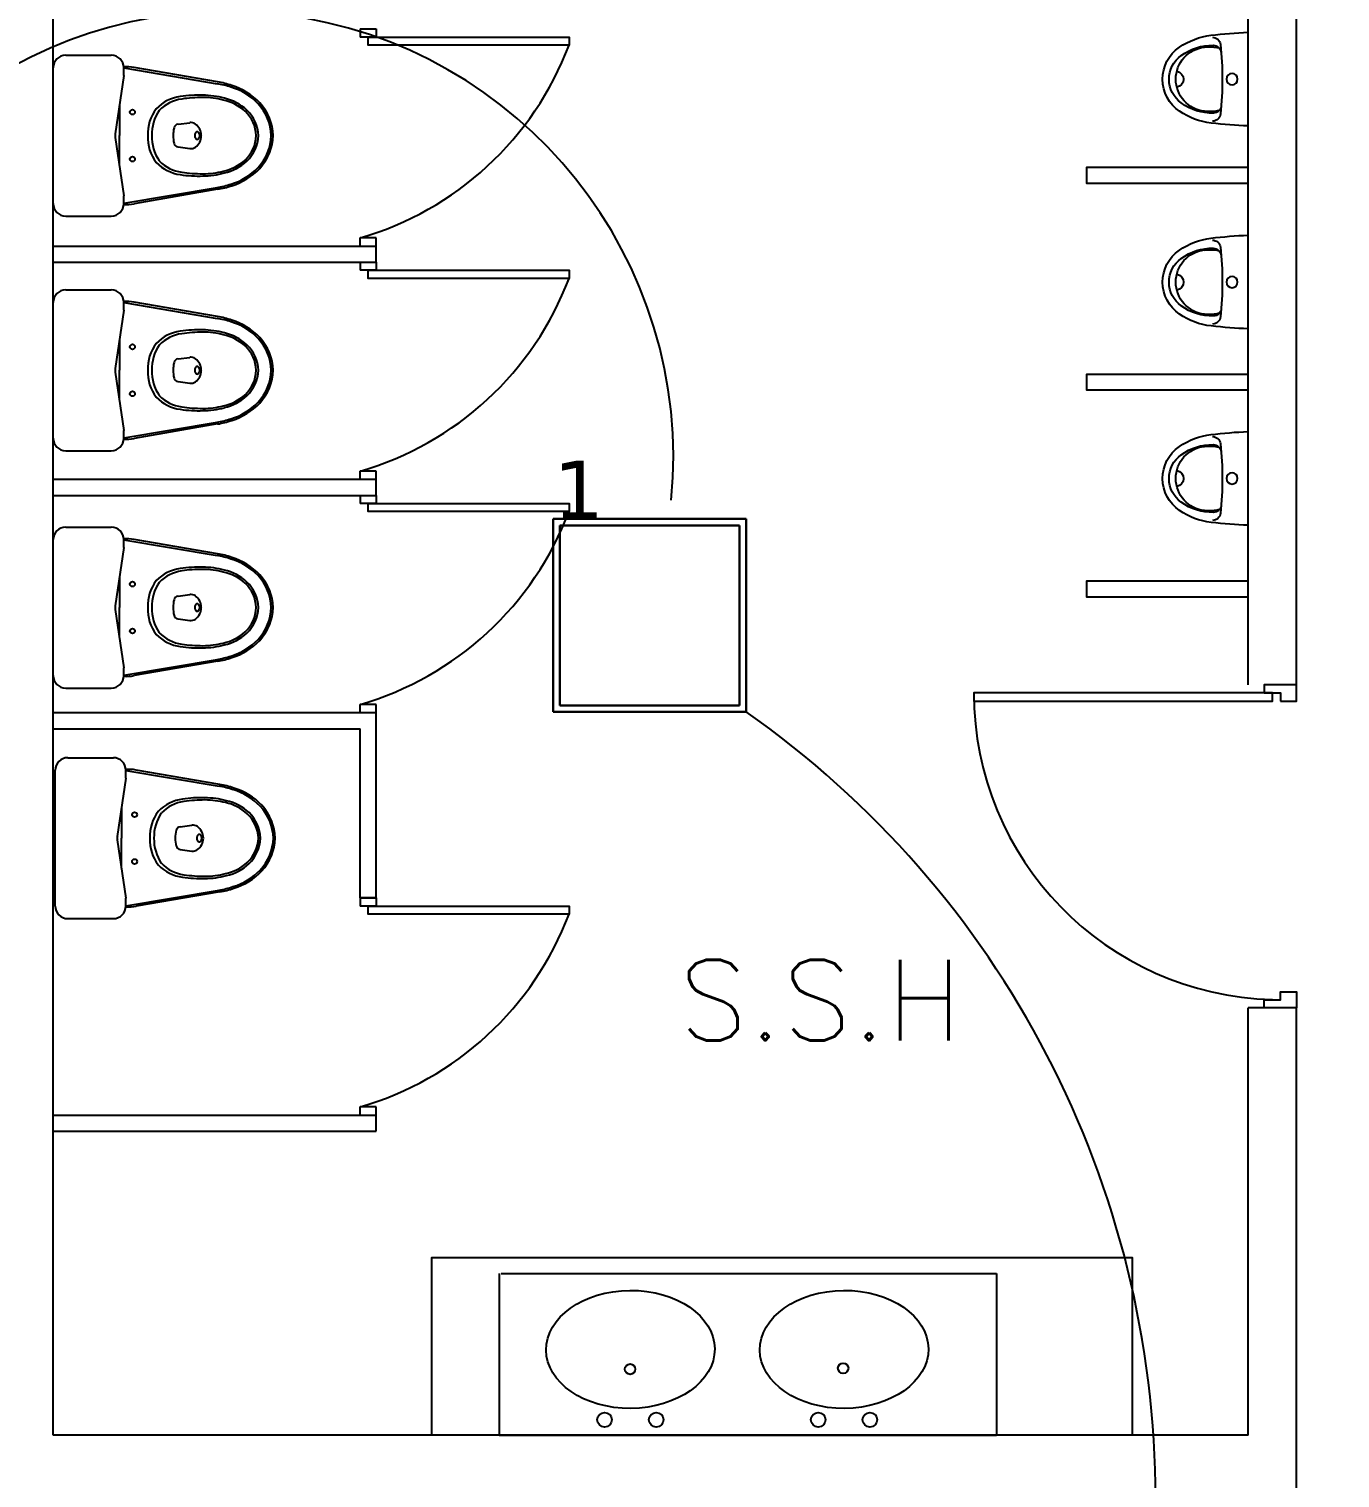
# Model space of a CAD drawing. Header units: metres. Extents: x -39 to 21688, y -24 to 9022.
# Drawn here: x 19.925 to 23.985, y 40.94 to 45.425 of the extents above; entities that cross this region are included whole.
import ezdxf

# ---------------------------------------------------------------- set-up
doc = ezdxf.new("R2010")
doc.units = ezdxf.units.M
doc.header["$MEASUREMENT"] = 0
doc.layers.add('a_sh_aparatos', color=4, linetype='Continuous', lineweight=18)
for name, color, linetype in [('AN-TEXTO', 3, 'Continuous'), ('AR-MOBILIRIO', 1, 'Continuous'), ('AR-MUROS', 6, 'Continuous'), ('AR-PUERTAS', 2, 'Continuous'), ('AR-VENTANAS', 2, 'Continuous'), ('S.H.', 2, 'Continuous')]:
    doc.layers.add(name, color=color, linetype=linetype)
doc.layers.add('DLX_TERR_LUM', color=7, linetype='Continuous', true_color=0xffd400)
doc.layers.add('DLX_TERR_LUMKEY_IDX', color=7, linetype='Continuous', true_color=0x969696)
doc.styles.add('REGULAR-2.5', font='romans.shx', dxfattribs={"height": 2.5})
doc.styles.add('TableTextStyle', font='')
doc.styles.get('TableTextStyle').set_extended_font_data('VERDANA.TTF')

# ---------------------------------------------------------------- blocks, each defined once
blk = doc.blocks.new('AR-PUERTA DE BAÑOS')
at = {"layer": 'AR-PUERTAS', "linetype": 'Continuous'}
for p, q in [((1106.1205, 652.9769), (1106.1705, 652.9769)), ((1106.1205, 652.9769), (1106.1205, 652.9519)), ((1106.1705, 652.9519), (1106.1205, 652.9519)), ((1106.1705, 652.9769), (1106.1705, 652.9519)), ((1106.1705, 652.33), (1106.1205, 652.33)), ((1106.1205, 652.305), (1106.1205, 652.33)), ((1106.1705, 652.305), (1106.1705, 652.33)), ((1106.1205, 652.305), (1106.1705, 652.305))]:
    blk.add_line(p, q, dxfattribs=at)
blk.add_lwpolyline([(1106.1455, 652.9519), (1106.7676, 652.9519), (1106.7676, 652.9269), (1106.1455, 652.9269)], close=True, dxfattribs=at)
blk.add_arc((1105.848, 653.2746), 0.9831, 286.0894, 339.29, dxfattribs=at)
blk = doc.blocks.new('LAVATORIO2 POZAS')
at = {"layer": 'AR-MOBILIRIO'}
for p, q in [((346.5117, 176.2334), (346.5117, 176.9673)), ((346.5117, 176.9673), (347.0117, 176.9673)), ((347.0117, 175.4276), (347.0117, 176.9673)), ((346.5117, 175.4334), (346.5117, 176.2334)), ((346.5117, 175.4276), (347.0117, 175.4276))]:
    blk.add_line(p, q, dxfattribs=at)
for centre, radius in [((346.9642, 176.5751), 0.0226), ((346.8047, 176.4922), 0.0161), ((346.9642, 176.4151), 0.0226), ((346.9642, 175.9134), 0.0226), ((346.8077, 175.8324), 0.0161), ((346.9642, 175.7534), 0.0226)]:
    blk.add_circle(centre, radius, dxfattribs=at)
for centre in [(346.7465, 176.4952), (346.7465, 175.8335)]:
    blk.add_ellipse(centre, major_axis=(-0.002, 0.261), ratio=0.699963, dxfattribs=at)
blk = doc.blocks.new('1p-toppiece')
at = {"layer": 'AR-MOBILIRIO'}
for p, q in [((-0.0465, 0.2599), (-0.1921, 0.2599)), ((-0.5324, 0.1743), (-0.2653, 0.2204)), ((-0.2321, 0.219), (-0.5307, 0.1685)), ((-0.2321, 0.2199), (-0.2321, 0.1949)), ((-0.2048, 0.0084), (-0.2321, 0.1949)), ((-0.0065, 0.2199), (-0.0065, -0.2145)), ((-0.218, 0.0984), (-0.218, 0.0026)), ((-0.485, 0.0026), (-0.485, 0.0026)), ((-0.485, 0.0026), (-0.485, 0.0026)), ((-0.485, 0.0026), (-0.485, 0.0026)), ((-0.485, 0.0026), (-0.485, 0.0026)), ((-0.485, 0.0026), (-0.485, 0.0026)), ((-0.485, 0.0026), (-0.485, 0.0026)), ((-0.485, 0.0026), (-0.485, 0.0026)), ((-0.485, 0.0026), (-0.485, 0.0026)), ((-0.4056, 0.0389), (-0.4432, 0.044)), ((-0.218, -0.0931), (-0.218, 0.0026)), ((-0.4056, -0.0337), (-0.4432, -0.0388)), ((-0.2321, -0.1895), (-0.2048, -0.0032)), ((-0.5324, -0.1691), (-0.2653, -0.2152)), ((-0.2321, -0.2138), (-0.5307, -0.1633)), ((-0.2321, -0.1895), (-0.2321, -0.2145)), ((-0.0465, -0.2545), (-0.1921, -0.2545))]:
    blk.add_line(p, q, dxfattribs=at)
blk.add_lwpolyline([(-0.467, -0.0094, 0.139005), (-0.4641, -0.0086, 0.107089), (-0.4613, -0.0059, 0.080212), (-0.4596, -0.0022, 0.06796), (-0.4589, 0.0026, 0.06796), (-0.4596, 0.0074, 0.080212), (-0.4613, 0.0111, 0.107089), (-0.4641, 0.0138, 0.139005), (-0.467, 0.0146, 0.139005), (-0.4699, 0.0138, 0.107089), (-0.4727, 0.0111, 0.080212), (-0.4744, 0.0074, 0.06796), (-0.4751, 0.0026, 0.06796), (-0.4744, -0.0022, 0.080212), (-0.4727, -0.0059, 0.107089), (-0.4699, -0.0086, 0.139005)], format="xyb", close=True, dxfattribs=at)
for centre in [(-0.26, 0.0776), (-0.26, -0.0724)]:
    blk.add_circle(centre, 0.008, dxfattribs=at)
for centre, radius, start, end in [((-0.1921, 0.2199), 0.04, 90, 180), ((-0.0465, 0.2199), 0.04, 0, 90), ((-0.2398, 0.0726), 0.15, 87.0389, 99.7929), ((-0.5176, -0.0341), 0.2058, 106.927, 136.493), ((-0.5178, -0.0338), 0.1997, 106.5054, 136.1127), ((-0.4821, -0.1173), 0.2959, 99.7929, 108.8085), ((-0.4821, -0.1197), 0.2923, 99.5848, 108.4322), ((-0.5453, -0.0037), 0.1648, 137.5273, 177.8064), ((-0.5449, -0.0037), 0.1593, 137.1746, 177.7477), ((-0.5194, -0.0311), 0.157, 102.7254, 132.8308), ((-0.5197, -0.0304), 0.1497, 101.8667, 132.1155), ((-0.4817, -0.1477), 0.2793, 90.6669, 104.9929), ((-0.4817, -0.1562), 0.2808, 90.6819, 104.1933), ((-0.4744, -0.2966), 0.4284, 81.7587, 91.4179), ((-0.4878, -0.3624), 0.487, 81.705, 89.6761), ((-0.434, -0.0023), 0.1229, 44.007, 82.2929), ((-0.4307, -0.0038), 0.1323, 44.3018, 82.295), ((-0.5415, -0.0033), 0.1217, 134.1142, 177.24), ((-0.5408, -0.0032), 0.1154, 133.4423, 177.1285), ((-0.46, 0.0059), 0.1381, 358.6352, 34.0042), ((-0.4407, 0.0084), 0.1319, 357.4666, 37.446), ((-0.5453, 0.0089), 0.1648, 182.1936, 222.4727), ((-0.5449, 0.0088), 0.1593, 182.2523, 222.8254), ((-0.5415, 0.0084), 0.1217, 182.76, 225.8858), ((-0.5408, 0.0084), 0.1154, 182.8715, 226.5577), ((-0.4344, 0.0026), 0.0456, 126.1832, 180), ((-0.4344, 0.0026), 0.0456, 180, 233.8168), ((-0.4465, 0.0192), 0.025, 82.2348, 126.1832), ((-0.4076, 0.024), 0.015, 13.7696, 82.2348), ((-0.4951, 0.0026), 0.1051, 0, 13.7696), ((-0.4951, 0.0026), 0.1051, 346.2304, 0), ((-0.46, -0.0007), 0.1381, 325.9958, 1.3648), ((-0.4407, -0.0032), 0.1319, 322.554, 2.5334), ((-0.2444, 0.0026), 0.04, 351.6776, 8.3142), ((-0.4465, -0.0141), 0.025, 233.8168, 277.7652), ((-0.4076, -0.0189), 0.015, 277.7652, 346.2304), ((-0.5194, 0.0362), 0.157, 227.1692, 257.2746), ((-0.5197, 0.0356), 0.1497, 227.8845, 258.1333), ((-0.434, 0.0075), 0.1229, 277.7071, 315.993), ((-0.4307, 0.009), 0.1323, 277.705, 315.6982), ((-0.5176, 0.0393), 0.2058, 223.507, 253.073), ((-0.5178, 0.039), 0.1997, 223.8873, 253.4946), ((-0.4817, 0.1528), 0.2793, 255.0071, 269.3331), ((-0.4817, 0.1613), 0.2808, 255.8067, 269.3181), ((-0.4878, 0.3675), 0.487, 270.3239, 278.295), ((-0.4744, 0.3018), 0.4284, 268.5821, 278.2413), ((-0.4821, 0.1224), 0.2959, 251.1915, 260.2071), ((-0.4821, 0.1249), 0.2923, 251.5678, 260.4152), ((-0.2398, -0.0674), 0.15, 260.2071, 272.966), ((-0.1921, -0.2145), 0.04, 180, 270), ((-0.0465, -0.2145), 0.04, 270, 360)]:
    blk.add_arc(centre, radius, start, end, dxfattribs=at)
blk = doc.blocks.new('UR-UR')
at = {"layer": 'AR-MOBILIRIO'}
blk.add_line((-0.145, 0), (0.145, 0), dxfattribs=at)
blk.add_circle((0, -0.05), 0.0175, dxfattribs=at)
for centre, radius, start, end in [((1.254, 0.0533), 1.4, 182.1803, 186.902), ((-1.254, 0.0533), 1.4, 353.098, 357.8197), ((-0.1049, -0.1107), 0.025, 96.1787, 179.6284), ((0, -1.08), 1, 90, 96.1787), ((-0.0799, -0.1083), 0.025, 94.7005, 178.5474), ((0, -1.08), 1, 83.8213, 90), ((0.0799, -0.1083), 0.025, 1.4526, 85.2995), ((0.1049, -0.1107), 0.025, 0.3716, 83.8213), ((0.0825, -0.0885), 0.22, 186.902, 214.3731), ((0.0551, -0.1117), 0.16, 178.5474, 216.6603), ((0.0398, -0.1196), 0.14, 170.4634, 186.3292), ((-0.049, -0.1047), 0.05, 162.6845, 170.4634), ((-0.0551, -0.1117), 0.16, 323.3397, 1.4526), ((0.049, -0.1047), 0.05, 9.5366, 17.3155), ((-0.0398, -0.1196), 0.14, 353.6708, 9.5366), ((-0.0825, -0.0885), 0.22, 325.6269, 353.098), ((0, -0.124), 0.1, 186.3292, 270), ((0, -0.124), 0.1, 270, 353.6708), ((0, -0.145), 0.12, 214.3731, 270), ((0, -0.155), 0.09, 215.476, 270), ((0, -0.225), 0.025, 90, 170.5862), ((0, -0.225), 0.025, 9.4138, 90), ((0, -0.155), 0.09, 270, 324.524), ((0, -0.145), 0.12, 270, 325.6269)]:
    blk.add_arc(centre, radius, start, end, dxfattribs=at)
blk = doc.blocks.new('AR-PUERTA 1')
at = {"layer": 'AR-PUERTAS', "linetype": 'Continuous'}
for points in [[(0.9542, 0.0333), (0.9542, 0.9576), (0.9292, 0.9576), (0.9292, 0.0333)], [(0.0042, 0.0583), (0.0042, 0.0083), (0.0291, 0.0083), (0.0291, -0.0416), (-0.0208, -0.0416), (-0.0208, 0.0583)], [(0.9292, 0.0083), (0.9292, -0.0416), (0.9792, -0.0416), (0.9792, 0.0583), (0.9542, 0.0583), (0.9542, 0.0083)]]:
    blk.add_lwpolyline(points, close=True, dxfattribs=at)
blk.add_arc((0.9542, 0.0083), 0.9493, 89.9989, 178.4932, dxfattribs=at)

msp = doc.modelspace()

# ---------------------------------------------------------------- linework, layer by layer
at = {"layer": 'AR-MUROS'}
for p, q in [((20.00012, 44.7532), (21.00012, 44.7532)), ((21.00012, 44.7032), (21.00012, 44.7532)), ((20.00012, 44.7032), (21.00012, 44.7032)), ((20.00012, 44.0313), (21.00012, 44.0313)), ((21.00012, 43.9813), (21.00012, 44.0313)), ((20.00012, 43.9813), (21.00012, 43.9813)), ((20.00012, 43.30941), (21.00012, 43.30941)), ((21.00012, 43.25941), (21.00012, 43.30941)), ((20.00012, 43.25941), (20.95012, 43.25941)), ((20.95012, 42.7353), (20.95012, 43.25941)), ((21.00012, 42.7353), (21.00012, 43.25941)), ((20.00012, 42.0634), (21.00012, 42.0634)), ((21.00012, 42.0134), (21.00012, 42.0634)), ((20.00012, 42.0134), (21.00012, 42.0134))]:
    msp.add_line(p, q, dxfattribs=at)
for points in [[(23.85, 43.395), (23.85, 46.29698)], [(20, 41.07293), (20, 46.14698)], [(23.7, 43.395), (23.7, 46.14698)], [(23.70014, 44.94694), (23.20014, 44.94694), (23.20014, 44.99694), (23.70014, 44.99694)], [(23.70014, 44.30694), (23.20014, 44.30694), (23.20014, 44.35694), (23.70014, 44.35694)], [(23.70014, 43.66694), (23.20014, 43.66694), (23.20014, 43.71694), (23.70014, 43.71694)], [(21.00012, 42.7353), (20.95012, 42.7353)], [(23.7, 41.07293), (23.7, 42.395)], [(23.85, 42.395), (23.7, 42.395)], [(23.85, 37.02058), (23.85, 42.395)], [(21.17268, 41.07293), (21.17268, 41.62293), (23.34119, 41.62293), (23.34119, 41.07293)], [(23.7, 41.07293), (20, 41.07293)]]:
    msp.add_lwpolyline(points, dxfattribs=at)
at = {"layer": 'AR-PUERTAS'}
msp.add_circle((22.62406, 27.62249), 40.08066, dxfattribs=at)
at = {"layer": 'AR-VENTANAS'}
for centre, radius, start, end in [((20.53944, 44.09877), 1.38073, 354.52325, 171.10442), ((20.43869, 40.87556), 2.97439, 305.01389, 54.98611)]:
    msp.add_arc(centre, radius, start, end, dxfattribs=at)
at = {"layer": 'DLX_TERR_LUM'}
for points in [[(22.14532, 43.90862, 0), (21.54832, 43.90862, 0)], [(21.54832, 43.90862, 0), (21.54832, 43.90862, 0)], [(21.54832, 43.90862, 0), (22.14532, 43.90862, 0)], [(21.54832, 43.90862, 0), (21.54832, 43.31162, 0)], [(21.54832, 43.31162, 0), (21.54832, 43.90862, 0)], [(21.54832, 43.90862, 0), (21.54832, 43.90862, 0)], [(21.54832, 43.31162, 0), (21.54832, 43.90862, 0)], [(21.54832, 43.90862, 0), (22.14532, 43.90862, 0)], [(21.54832, 43.90862, 0), (21.54832, 43.31162, 0)], [(22.14532, 43.90862, 0), (21.54832, 43.90862, 0)], [(22.12532, 43.88862, 0), (21.56832, 43.88862, 0)], [(21.56832, 43.88862, 0), (21.56832, 43.33162, 0)], [(21.56832, 43.88862, 0), (22.12532, 43.88862, 0)], [(21.56832, 43.33162, 0), (21.56832, 43.88862, 0)], [(22.12532, 43.33162, 0), (22.12532, 43.88862, 0)], [(22.12532, 43.88862, 0), (22.12532, 43.33162, 0)], [(22.14532, 43.90862, 0), (22.14532, 43.90862, 0)], [(22.14532, 43.31162, 0), (22.14532, 43.90862, 0)], [(22.14532, 43.90862, 0), (22.14532, 43.90862, 0)], [(22.14532, 43.90862, 0), (22.14532, 43.31162, 0)], [(22.14532, 43.90862, 0), (22.14532, 43.31162, 0)], [(22.14532, 43.31162, 0), (22.14532, 43.90862, 0)], [(21.56832, 43.33162, 0), (22.12532, 43.33162, 0)], [(22.12532, 43.33162, 0), (21.56832, 43.33162, 0)], [(21.54832, 43.31162, 0), (21.54832, 43.31162, 0)], [(21.54832, 43.31162, 0), (22.14532, 43.31162, 0)], [(22.14532, 43.31162, 0), (21.54832, 43.31162, 0)], [(21.54832, 43.31162, 0), (21.54832, 43.31162, 0)], [(22.14532, 43.31162, 0), (21.54832, 43.31162, 0)], [(21.54832, 43.31162, 0), (22.14532, 43.31162, 0)], [(22.14532, 43.31162, 0), (22.14532, 43.31162, 0)], [(22.14532, 43.31162, 0), (22.14532, 43.31162, 0)]]:
    msp.add_polyline3d(points, dxfattribs=at)

# ---------------------------------------------------------------- block references
at = {"rotation": 270}
msp.add_blockref('LAVATORIO2 POZAS', (-154.04618, 388.08459), dxfattribs=at)
at = {"layer": 'a_sh_aparatos', "color": 1, "xscale": -1, "rotation": 270.1564548881514}
for p in [(23.70014, 45.26997), (23.70014, 44.64198), (23.70014, 44.03413)]:
    msp.add_blockref('UR-UR', p, dxfattribs=at)
at = {"layer": 'AR-MUROS'}
for p in [(-1085.17033, -607.55181), (-1085.17033, -608.27371), (-1085.17033, -608.9956), (-1085.17037, -610.2416)]:
    msp.add_blockref('AR-PUERTA DE BAÑOS', p, dxfattribs=at)
at = {"layer": 'AR-MUROS', "rotation": 90.00000000000001}
msp.add_blockref('AR-PUERTA 1', (23.80836, 42.41581), dxfattribs=at)
at = {"layer": 'S.H.', "xscale": 0.9681450398693042, "yscale": 0.9681450398693042, "zscale": 0.9681450398693042, "rotation": 180}
for p in [(19.9938, 45.09753), (19.9938, 44.37117), (19.9938, 43.63688), (20.00033, 42.92305)]:
    msp.add_blockref('1p-toppiece', p, dxfattribs=at)

# ---------------------------------------------------------------- texts
at = {"layer": 'AN-TEXTO', "insert": (21.8376, 42.54439), "char_height": 0.25, "attachment_point": 1, "style": 'REGULAR-2.5'}
msp.add_mtext_dynamic_manual_height_columns('\\pi0.09931;S.S.H', width=1.0914704, gutter_width=1.25, heights=[0.3015], dxfattribs=at)
at = {"layer": 'DLX_TERR_LUMKEY_IDX', "style": 'TableTextStyle'}
msp.add_text('1', height=0.18, dxfattribs=at).set_placement((21.54832, 43.90862))

doc.saveas('drawing.dxf')
